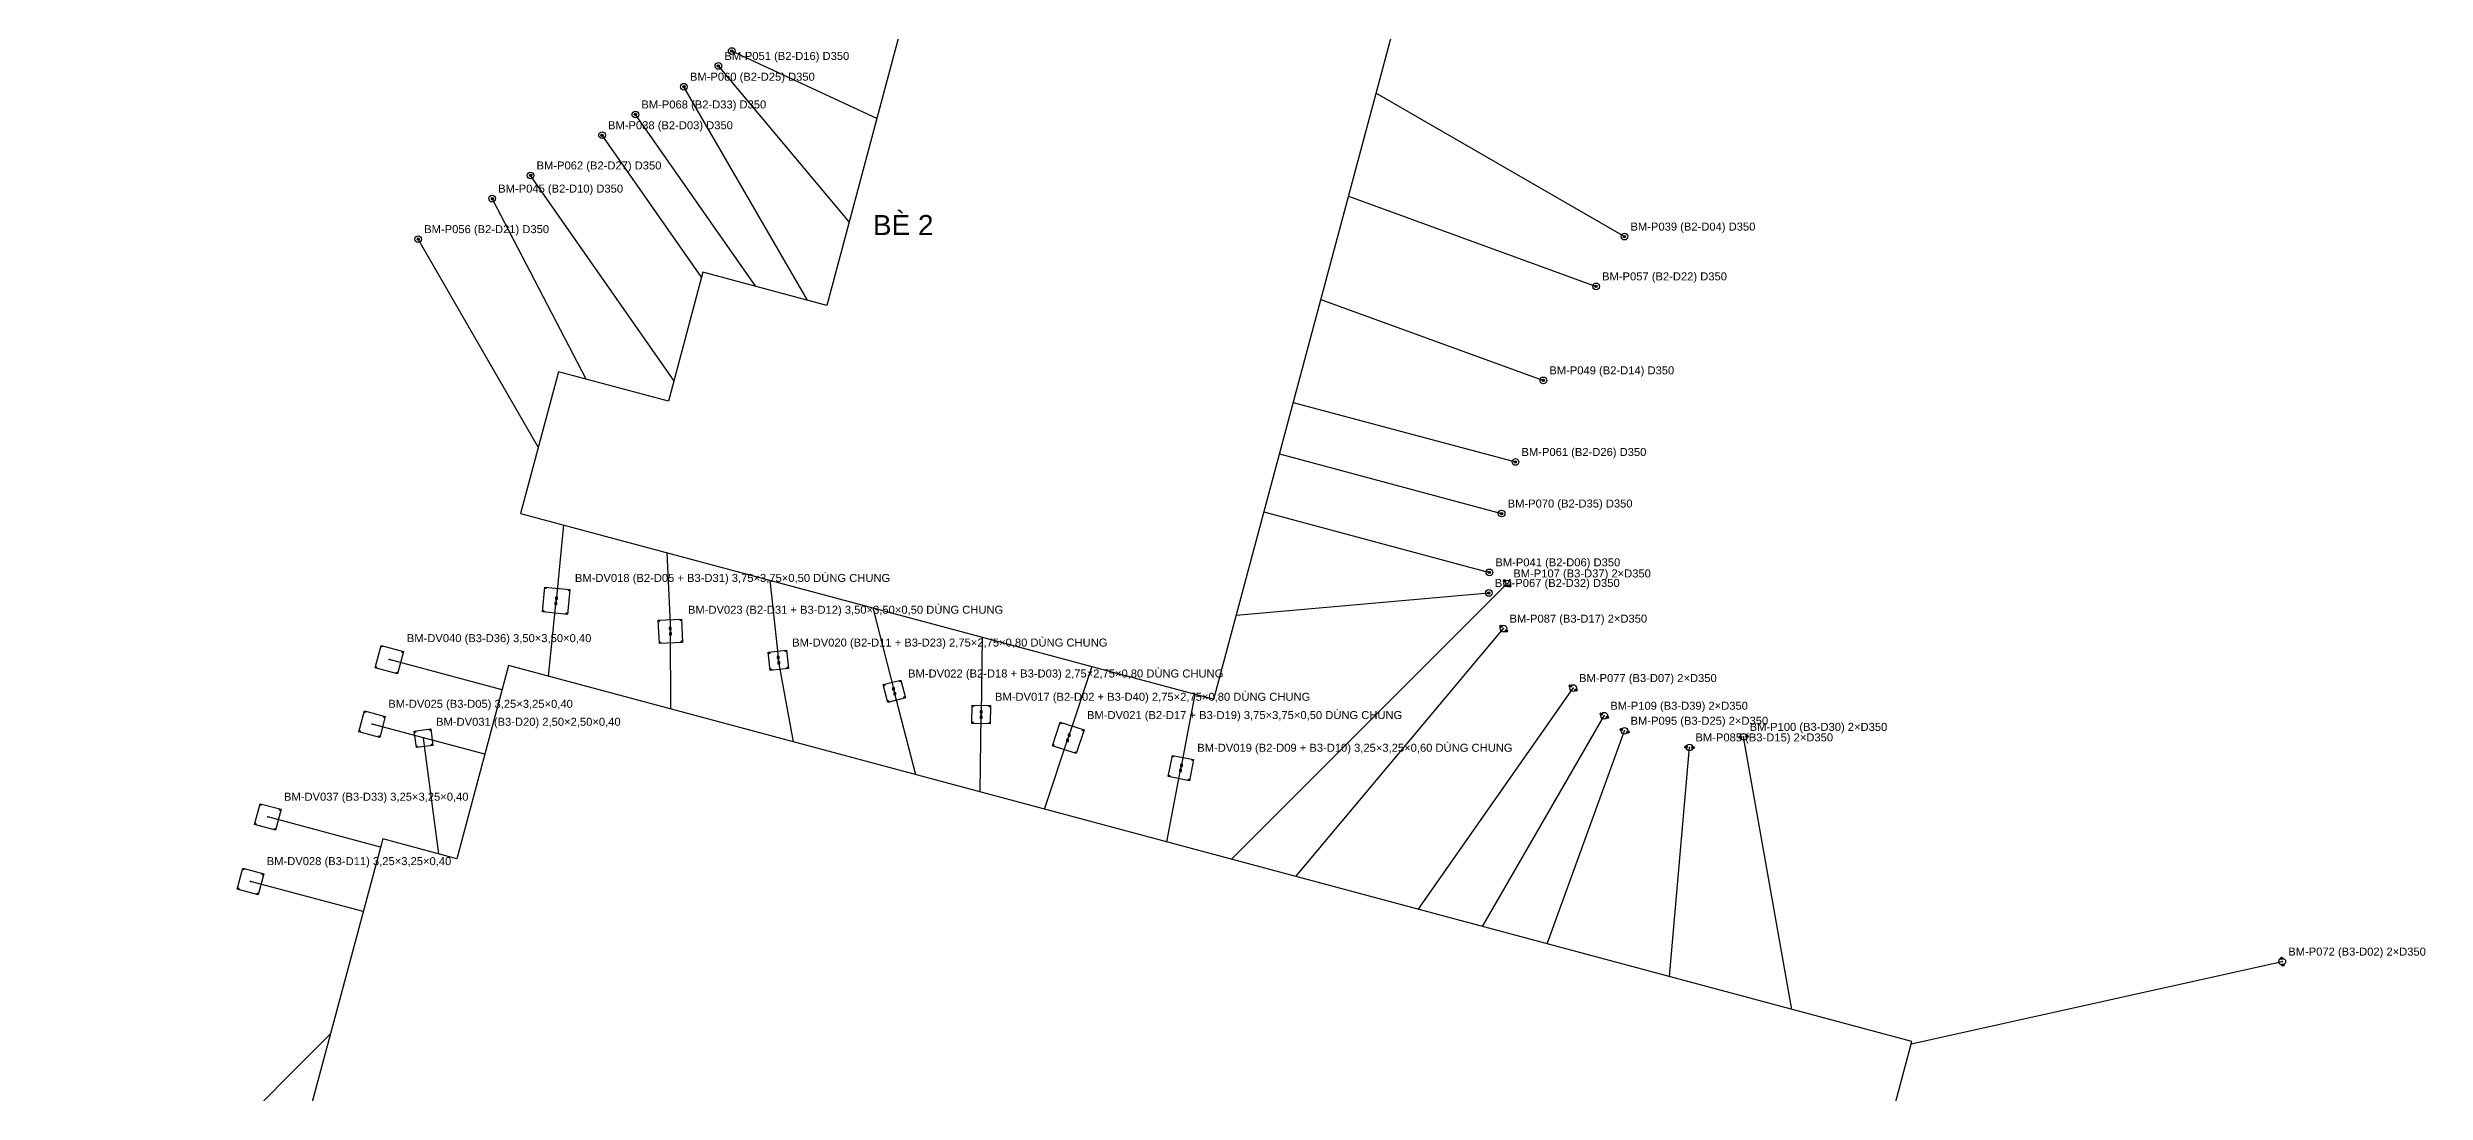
# Model space of a CAD drawing. Header units: metres. Extents: x -627 to 930, y -69 to 633.
# Drawn here: x -194.5 to 162.1, y 241.2 to 397.9 of the extents above; entities that cross this region are included whole.
import ezdxf

# ---------------------------------------------------------------- set-up
doc = ezdxf.new("R2010")
doc.units = ezdxf.units.M
for name, color, linetype in [('01_BE_PIN', 4, 'CONTINUOUS'), ('02_DAY_NEO_BO', 3, 'CONTINUOUS'), ('03_DAY_NEO_DAY', 1, 'CONTINUOUS'), ('04_COC_KHOAN_NHOI_BO', 2, 'CONTINUOUS'), ('05_DE_NEO_VIT_XOAN', 6, 'CONTINUOUS'), ('06_TOA_DO_TEXT', 7, 'CONTINUOUS')]:
    doc.layers.add(name, color=color, linetype=linetype)
doc.styles.add('VN', font='arial.ttf')

msp = doc.modelspace()

# ---------------------------------------------------------------- linework, layer by layer
at = {"layer": '01_BE_PIN'}
for p, q in [((-49.147, 465.447), (-77.617, 359.195)), ((-19.57, 300.16), (19.771, 446.981)), ((-96.189, 364.172), (-101.365, 344.853)), ((-77.617, 359.195), (-96.189, 364.172)), ((-117.849, 349.27), (-123.543, 328.019)), ((-101.365, 344.853), (-117.849, 349.27)), ((-123.543, 328.019), (-19.57, 300.16)), ((-125.333, 305.205), (-133.097, 276.228)), ((85.106, 248.818), (-125.333, 305.205)), ((-144.205, 279.204), (-157.146, 230.908)), ((-133.097, 276.228), (-144.205, 279.204)), ((77.341, 219.841), (85.106, 248.818))]:
    msp.add_line(p, q, dxfattribs=at)
at = {"layer": '02_DAY_NEO_BO'}
for p, q in [((-70.11, 387.21), (-91.86, 397.35)), ((-74.25, 371.75), (-93.86, 395.11)), ((-80.51, 359.97), (-99.03, 392)), ((4.78, 391.02), (42.02, 369.52)), ((-88.24, 362.04), (-106.31, 387.84)), ((-96.39, 363.43), (-111.31, 384.72)), ((-100.53, 347.97), (-122.03, 378.69)), ((-113.7, 348.16), (-127.78, 375.22)), ((0.64, 375.57), (37.76, 362.06)), ((-120.88, 337.96), (-138.88, 369.14)), ((-3.51, 360.11), (29.85, 347.97)), ((-7.65, 344.66), (25.67, 335.73)), ((-9.72, 336.93), (23.6, 328)), ((-12.05, 328.24), (21.76, 319.18)), ((-16.93, 276.16), (24.44, 317.52)), ((-16.19, 312.78), (21.67, 316.09)), ((-7.27, 273.57), (23.88, 310.74)), ((11.08, 268.65), (34.31, 301.83)), ((20.74, 266.07), (38.99, 297.68)), ((30.4, 263.48), (42.03, 295.43)), ((48.75, 258.56), (51.76, 292.93)), ((67.1, 253.64), (59.89, 294.51)), ((85.01, 248.47), (140.66, 260.81)), ((-152.04, 249.96), (-194.46, 207.53))]:
    msp.add_line(p, q, dxfattribs=at)
at = {"layer": '03_DAY_NEO_DAY'}
for p, q in [((-117.07, 326.28), (-118.19, 314.93)), ((-101.61, 322.14), (-101.05, 310.35)), ((-86.16, 318), (-84.86, 305.99)), ((-119.32, 303.59), (-118.19, 314.93)), ((-70.7, 313.86), (-67.48, 301.35)), ((-100.97, 298.68), (-101.05, 310.35)), ((-54.28, 309.46), (-54.44, 297.86)), ((-126.31, 301.56), (-143.21, 306.09)), ((-82.62, 293.76), (-84.86, 305.99)), ((-37.86, 305.06), (-41.4, 294.37)), ((-64.26, 288.84), (-67.48, 301.35)), ((-22.4, 300.92), (-24.49, 289.84)), ((-128.9, 291.9), (-145.8, 296.43)), ((-54.61, 286.25), (-54.44, 297.86)), ((-135.78, 276.95), (-138.07, 294.3)), ((-44.95, 283.67), (-41.4, 294.37)), ((-26.59, 278.75), (-24.49, 289.84)), ((-144.54, 277.97), (-161.44, 282.5)), ((-147.12, 268.31), (-164.03, 272.84))]:
    msp.add_line(p, q, dxfattribs=at)
at = {"layer": '04_COC_KHOAN_NHOI_BO'}
for centre, radius in [((-91.86, 397.35), 0.5), ((-91.86, 397.35), 0.175), ((-99.03, 392), 0.5), ((-93.86, 395.11), 0.5), ((-93.86, 395.11), 0.175), ((-99.03, 392), 0.175), ((-111.31, 384.72), 0.5), ((-106.31, 387.84), 0.5), ((-106.31, 387.84), 0.175), ((-111.31, 384.72), 0.175), ((-122.03, 378.69), 0.5), ((-122.03, 378.69), 0.175), ((-127.78, 375.22), 0.5), ((-127.78, 375.22), 0.175), ((-138.88, 369.14), 0.5), ((-138.88, 369.14), 0.175), ((42.02, 369.52), 0.5), ((42.02, 369.52), 0.175), ((37.76, 362.06), 0.5), ((37.76, 362.06), 0.175), ((29.85, 347.97), 0.5), ((29.85, 347.97), 0.175), ((25.67, 335.73), 0.5), ((25.67, 335.73), 0.175), ((23.6, 328), 0.5), ((23.6, 328), 0.175), ((21.76, 319.18), 0.5), ((21.76, 319.18), 0.175), ((24.069, 317.891), 0.175), ((24.44, 317.52), 0.5), ((21.67, 316.09), 0.5), ((21.67, 316.09), 0.175), ((24.811, 317.149), 0.175), ((23.478, 311.077), 0.175), ((23.88, 310.74), 0.5), ((24.282, 310.403), 0.175), ((33.88, 302.131), 0.175), ((34.31, 301.83), 0.5), ((34.74, 301.529), 0.175), ((38.535, 297.942), 0.175), ((38.99, 297.68), 0.5), ((39.445, 297.418), 0.175), ((41.537, 295.61), 0.175), ((42.03, 295.43), 0.5), ((42.523, 295.25), 0.175), ((51.237, 292.976), 0.175), ((51.76, 292.93), 0.5), ((52.283, 292.884), 0.175), ((59.373, 294.419), 0.175), ((59.89, 294.51), 0.5), ((60.407, 294.601), 0.175), ((140.66, 260.81), 0.5), ((140.546, 261.323), 0.175), ((140.774, 260.297), 0.175)]:
    msp.add_circle(centre, radius, dxfattribs=at)
for p in [(-91.86, 397.35), (-93.86, 395.11), (-99.03, 392), (-106.31, 387.84), (-111.31, 384.72), (-122.03, 378.69), (-127.78, 375.22), (-138.88, 369.14), (42.02, 369.52), (37.76, 362.06), (29.85, 347.97), (25.67, 335.73), (23.6, 328), (21.76, 319.18), (24.44, 317.52), (21.67, 316.09), (23.88, 310.74), (34.31, 301.83), (38.99, 297.68), (42.03, 295.43), (51.76, 292.93), (59.89, 294.51), (140.66, 260.81)]:
    msp.add_point(p, dxfattribs=at)
at = {"layer": '05_DE_NEO_VIT_XOAN'}
for p, q in [((-120.239, 313.247), (-119.873, 316.979)), ((-119.873, 316.979), (-116.141, 316.613)), ((-118.08, 314.682), (-118.38, 314.682)), ((-118.38, 314.682), (-118.38, 314.382)), ((-118.38, 314.382), (-118.08, 314.382)), ((-118.001, 315.478), (-118.301, 315.478)), ((-118.301, 315.478), (-118.301, 315.178)), ((-118.301, 315.178), (-118.001, 315.178)), ((-118.08, 314.382), (-118.08, 314.682)), ((-118.001, 315.178), (-118.001, 315.478)), ((-116.141, 316.613), (-116.507, 312.881)), ((-116.507, 312.881), (-120.239, 313.247)), ((-102.88, 312.016), (-99.384, 312.18)), ((-102.716, 308.52), (-102.88, 312.016)), ((-100.919, 310.9), (-101.219, 310.9)), ((-101.219, 310.9), (-101.219, 310.6)), ((-101.219, 310.6), (-100.919, 310.6)), ((-100.919, 310.6), (-100.919, 310.9)), ((-99.384, 312.18), (-99.22, 308.684)), ((-145.353, 304.853), (-144.447, 308.233)), ((-144.447, 308.233), (-141.067, 307.327)), ((-141.067, 307.327), (-141.973, 303.947)), ((-99.22, 308.684), (-102.716, 308.52)), ((-100.897, 310.1), (-101.197, 310.1)), ((-101.197, 310.1), (-101.197, 309.8)), ((-101.197, 309.8), (-100.897, 309.8)), ((-100.897, 309.8), (-100.897, 310.1)), ((-86.375, 307.208), (-83.642, 307.505)), ((-86.078, 304.475), (-86.375, 307.208)), ((-83.642, 307.505), (-83.345, 304.772)), ((-141.973, 303.947), (-145.353, 304.853)), ((-83.345, 304.772), (-86.078, 304.475)), ((-84.753, 306.538), (-85.053, 306.538)), ((-85.053, 306.538), (-85.053, 306.238)), ((-85.053, 306.238), (-84.753, 306.238)), ((-84.638, 305.747), (-84.938, 305.747)), ((-84.938, 305.747), (-84.938, 305.447)), ((-84.938, 305.447), (-84.638, 305.447)), ((-84.753, 306.238), (-84.753, 306.538)), ((-84.638, 305.447), (-84.638, 305.747)), ((-69.154, 302.34), (-66.49, 303.024)), ((-68.47, 299.676), (-69.154, 302.34)), ((-65.806, 300.36), (-68.47, 299.676)), ((-67.429, 301.887), (-67.729, 301.887)), ((-67.729, 301.887), (-67.729, 301.587)), ((-67.729, 301.587), (-67.429, 301.587)), ((-67.231, 301.113), (-67.531, 301.113)), ((-67.531, 301.113), (-67.531, 300.813)), ((-67.531, 300.813), (-67.231, 300.813)), ((-67.429, 301.587), (-67.429, 301.887)), ((-67.231, 300.813), (-67.231, 301.113)), ((-66.49, 303.024), (-65.806, 300.36)), ((-147.79, 295.281), (-146.949, 298.42)), ((-146.949, 298.42), (-143.81, 297.579)), ((-143.81, 297.579), (-144.651, 294.44)), ((-55.834, 296.504), (-55.796, 299.254)), ((-53.084, 296.466), (-55.834, 296.504)), ((-55.796, 299.254), (-53.046, 299.216)), ((-54.296, 297.61), (-54.596, 297.61)), ((-54.596, 297.61), (-54.596, 297.31)), ((-54.596, 297.31), (-54.296, 297.31)), ((-54.284, 298.41), (-54.584, 298.41)), ((-54.584, 298.41), (-54.584, 298.11)), ((-54.584, 298.11), (-54.284, 298.11)), ((-54.296, 297.31), (-54.296, 297.61)), ((-54.284, 298.11), (-54.284, 298.41)), ((-53.046, 299.216), (-53.084, 296.466)), ((-43.769, 293.179), (-42.591, 296.739)), ((-42.591, 296.739), (-39.031, 295.561)), ((-144.651, 294.44), (-147.79, 295.281)), ((-139.472, 295.376), (-136.994, 295.702)), ((-139.146, 292.898), (-139.472, 295.376)), ((-136.668, 293.224), (-139.146, 292.898)), ((-136.994, 295.702), (-136.668, 293.224)), ((-40.209, 292.001), (-43.769, 293.179)), ((-41.376, 294.14), (-41.676, 294.14)), ((-41.676, 294.14), (-41.676, 293.84)), ((-41.676, 293.84), (-41.376, 293.84)), ((-41.124, 294.9), (-41.424, 294.9)), ((-41.424, 294.9), (-41.424, 294.6)), ((-41.424, 294.6), (-41.124, 294.6)), ((-41.376, 293.84), (-41.376, 294.14)), ((-41.124, 294.6), (-41.124, 294.9)), ((-39.031, 295.561), (-40.209, 292.001)), ((-26.388, 288.545), (-25.785, 291.738)), ((-25.785, 291.738), (-22.592, 291.135)), ((-24.414, 289.597), (-24.714, 289.597)), ((-24.714, 289.597), (-24.714, 289.297)), ((-24.714, 289.297), (-24.414, 289.297)), ((-24.266, 290.383), (-24.566, 290.383)), ((-24.566, 290.383), (-24.566, 290.083)), ((-24.566, 290.083), (-24.266, 290.083)), ((-24.414, 289.297), (-24.414, 289.597)), ((-24.266, 290.083), (-24.266, 290.383)), ((-22.592, 291.135), (-23.195, 287.942)), ((-23.195, 287.942), (-26.388, 288.545)), ((-163.43, 281.351), (-162.589, 284.49)), ((-162.589, 284.49), (-159.45, 283.649)), ((-159.45, 283.649), (-160.291, 280.51)), ((-160.291, 280.51), (-163.43, 281.351)), ((-166.02, 271.691), (-165.179, 274.83)), ((-165.179, 274.83), (-162.04, 273.989)), ((-162.881, 270.85), (-166.02, 271.691)), ((-162.04, 273.989), (-162.881, 270.85))]:
    msp.add_line(p, q, dxfattribs=at)
for centre in [(-119.738, 316.815), (-116.305, 316.478), (-120.075, 313.382), (-116.642, 313.045), (-102.724, 311.873), (-99.527, 312.024), (-144.341, 308.05), (-141.25, 307.221), (-102.573, 308.676), (-99.376, 308.827), (-86.21, 307.076), (-83.774, 307.34), (-145.17, 304.959), (-142.079, 304.13), (-85.946, 304.64), (-83.51, 304.904), (-68.971, 302.232), (-68.362, 299.859), (-66.598, 302.841), (-65.989, 300.468), (-146.843, 298.236), (-143.994, 297.473), (-55.682, 296.652), (-55.648, 299.102), (-53.232, 296.618), (-53.198, 299.068), (-42.496, 296.549), (-147.606, 295.387), (-144.757, 294.624), (-139.304, 295.247), (-139.017, 293.066), (-137.123, 295.534), (-136.836, 293.353), (-43.579, 293.274), (-39.221, 295.466), (-40.304, 292.191), (-25.665, 291.563), (-22.767, 291.015), (-26.213, 288.665), (-23.315, 288.117), (-162.483, 284.306), (-159.634, 283.543), (-163.246, 281.457), (-160.397, 280.694), (-165.073, 274.646), (-165.836, 271.797), (-162.987, 271.034), (-162.224, 273.883)]:
    msp.add_circle(centre, 0.06, dxfattribs=at)
for p in [(-118.19, 314.93), (-101.05, 310.35), (-143.21, 306.09), (-84.86, 305.99), (-67.48, 301.35), (-145.8, 296.43), (-54.44, 297.86), (-138.07, 294.3), (-41.4, 294.37), (-24.49, 289.84), (-161.44, 282.5), (-164.03, 272.84)]:
    msp.add_point(p, dxfattribs=at)

# ---------------------------------------------------------------- texts
at = {"layer": '01_BE_PIN', "style": 'VN'}
msp.add_text('BÈ 2', height=3, dxfattribs=at).set_placement((-70.689, 369.762))
at = {"layer": '06_TOA_DO_TEXT', "style": 'VN'}
for s, p in [('BM-P051 (B2-D16) D350', (-92.96, 396.01)), ('BM-P060 (B2-D25) D350', (-98.13, 392.9)), ('BM-P068 (B2-D33) D350', (-105.41, 388.74)), ('BM-P038 (B2-D03) D350', (-110.41, 385.62)), ('BM-P062 (B2-D27) D350', (-121.13, 379.59)), ('BM-P045 (B2-D10) D350', (-126.88, 376.12)), ('BM-P056 (B2-D21) D350', (-137.98, 370.04)), ('BM-P039 (B2-D04) D350', (42.92, 370.42)), ('BM-P057 (B2-D22) D350', (38.66, 362.96)), ('BM-P049 (B2-D14) D350', (30.75, 348.87)), ('BM-P061 (B2-D26) D350', (26.57, 336.63)), ('BM-P070 (B2-D35) D350', (24.5, 328.9)), ('BM-P041 (B2-D06) D350', (22.66, 320.08)), ('BM-DV018 (B2-D05 + B3-D31) 3,75×3,75×0,50 DÙNG CHUNG', (-115.377, 317.743)), ('BM-P067 (B2-D32) D350', (22.57, 316.99)), ('BM-P107 (B3-D37) 2×D350', (25.34, 318.42)), ('BM-DV023 (B2-D31 + B3-D12) 3,50×3,50×0,50 DÙNG CHUNG', (-98.425, 312.975)), ('BM-P087 (B3-D17) 2×D350', (24.78, 311.64)), ('BM-DV040 (B3-D36) 3,50×3,50×0,40', (-140.585, 308.715)), ('BM-DV020 (B2-D11 + B3-D23) 2,75×2,75×0,80 DÙNG CHUNG', (-82.797, 308.053)), ('BM-DV022 (B2-D18 + B3-D03) 2,75×2,75×0,80 DÙNG CHUNG', (-65.418, 303.413)), ('BM-P077 (B3-D07) 2×D350', (35.21, 302.73)), ('BM-DV025 (B3-D05) 3,25×3,25×0,40', (-143.362, 298.868)), ('BM-DV017 (B2-D02 + B3-D40) 2,75×2,75×0,80 DÙNG CHUNG', (-52.377, 299.923)), ('BM-P109 (B3-D39) 2×D350', (39.89, 298.58)), ('BM-DV031 (B3-D20) 2,50×2,50×0,40', (-136.195, 296.175)), ('BM-DV021 (B2-D17 + B3-D19) 3,75×3,75×0,50 DÙNG CHUNG', (-38.587, 297.183)), ('BM-P095 (B3-D25) 2×D350', (42.93, 296.33)), ('BM-P100 (B3-D30) 2×D350', (60.79, 295.41)), ('BM-DV019 (B2-D09 + B3-D10) 3,25×3,25×0,60 DÙNG CHUNG', (-22.052, 292.278)), ('BM-P085 (B3-D15) 2×D350', (52.66, 293.83)), ('BM-DV037 (B3-D33) 3,25×3,25×0,40', (-159.002, 284.938)), ('BM-DV028 (B3-D11) 3,25×3,25×0,40', (-161.592, 275.278)), ('BM-P072 (B3-D02) 2×D350', (141.56, 261.71))]:
    msp.add_text(s, height=1.2, dxfattribs=at).set_placement(p)

doc.saveas('drawing.dxf')
